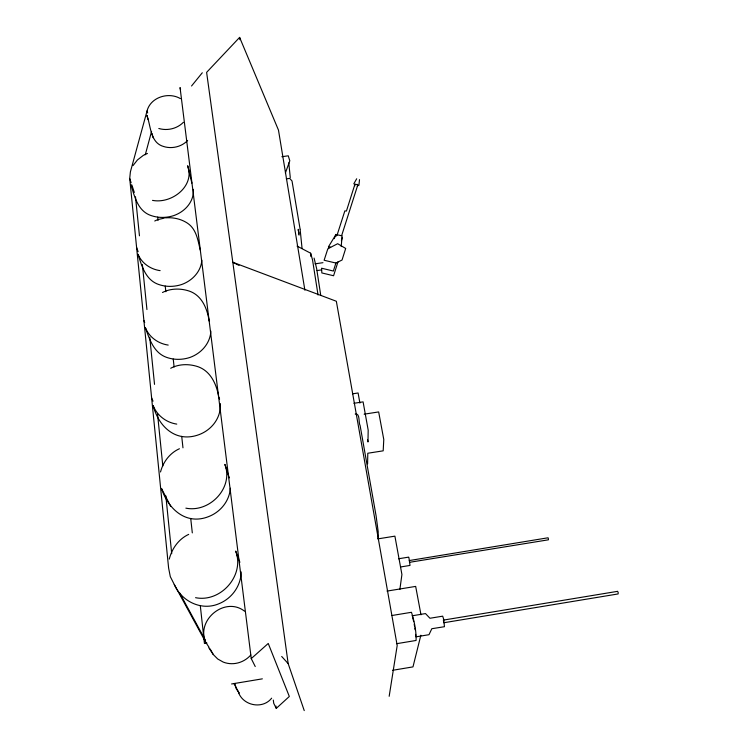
<?xml version="1.0" encoding="UTF-8"?>
<svg xmlns="http://www.w3.org/2000/svg" width="748" height="748" viewBox="0 0 748 748"><rect width="100%" height="100%" fill="white"/><g stroke="black" fill="none" stroke-linecap="round" stroke-linejoin="round"><path stroke-width="1.12" d="M302.052 248.364L300.126 229.337M367.605 463.928L367.792 453.241L383.182 450.829L383.78 439.525L378.666 411.933L364.145 414.177M378.161 538.672L378.198 531.744L376.122 515.998L360.134 425.649C358.283 422.545 360.386 413.074 355.216 414.046M415.682 636.772L415.654 634.369M209.019 647.263L205.625 642.111L174.275 584.478L170.31 576.652L168.609 567.994L129.713 178.482L130.386 171.9L147.085 110.835C150.619 97.09 168.768 91.667 180.408 98.633M341.21 246.56L342.107 235.901L335.983 234.461L328.494 246.728L328.587 248.663M358.9 185.364L359.507 179.623M399.871 589.452L401.919 574.501L394.897 536.148L377.834 538.887M389.175 696.295L397.188 645.524L336.338 301.257L232.806 262.268L239.023 265.409M341.387 240.968L342.163 237.686M356.684 178.772L353.804 183.821M420.862 635.23L412.98 666.889L392.522 670.311M145.299 154.714L151.582 131.368M335.908 263.053L324.127 260.248L327.83 248.775L337.666 243.708L345.698 248.458L342.042 260.033L335.908 263.053L333.365 271.038L321.556 268.214L321.855 272.945L333.58 275.75L337.993 261.828M341.621 235.695L357.722 185.205M336.974 235.452L344.847 210.899L346.436 211.03L354.954 184.148M169.272 559.111C171.853 548.621 178.753 538.943 188.702 534.381M160.521 471.979C163.083 461.993 169.899 452.97 179.427 448.744M285.39 172.975L289.803 160.783L288.261 155.808L281.865 156.715M334.244 238.649L335.983 234.461L336.058 236.256M133.032 165.579L137.445 159.941L143.336 155.369L147.431 153.471M191.544 85.992L202.297 72.771M271.655 698.174C262.95 709.282 244.203 706.056 238.799 693.265M304.894 290.205L278.471 130.105L239.612 37.4L206.616 72.369L288.167 663.616L304.24 710.6M273.31 700.072L273.731 703.316L276.274 708.384L289.326 696.472L268.242 643.458L251.253 658.595L255.236 666.533M183.372 122.326C177.108 128.721 167.346 131.012 158.81 128.488M170.703 368.259C179.146 363.771 189.431 363.724 198.351 366.829C210.665 371.391 216.359 384.023 218.603 396.103M162.494 292.487C170.722 288.242 180.661 288.186 189.338 291.112C202.054 295.544 207.233 308.793 209.178 321.051M154.752 221.006L157.688 219.603L164.279 218.136M396.636 643.691L416.075 640.466C416.402 631.247 414.336 621.214 411.465 612.294L392.092 615.482M231.59 683.971L262.352 678.847M206.916 643.046L204.438 643.458L200.305 605.73M412.036 615.81L425.5 613.584L429.95 618.259L442.685 616.165L443.639 619.064L444.452 626.702L431.811 628.722L428.997 634.697L416.627 636.744M443.788 622.747L618.119 593.94L618.213 592.687L617.624 591.331L443.349 620.111L443.658 621.167M387.006 591.088L415.673 586.404L420.984 614.819M398.516 558.775L408.642 557.129L408.913 557.699L410.016 565.432L401.003 566.9M409.502 562.318L548.387 539.813L548.452 539.037L548.069 537.784L409.268 560.551M353.944 403.284L363.098 401.872L368.184 430.128L367.979 441.993L367.586 439.777M352.654 393.813L358.096 392.981L359.91 403.088M317.096 270.561L321.659 269.888M314.973 263.857L322.958 262.679M286.316 178.866L289.691 178.379L292.019 180.979L300.07 228.972M165.467 217.864C173.153 217.229 180.923 218.865 187.411 223.138C196.509 229.168 197.902 240.417 200.286 250.169M314.076 258.097L316.628 268.513L320.714 295.189M328.494 246.728L330.625 247.223M152.517 200.371C171.563 204.129 195.209 186.196 187.655 165.738L191.881 183.129M160.128 270.636C150.582 269.299 141.699 263.305 138.015 254.226C141.699 265.914 145.608 279.976 158.567 284.446C166.009 287.054 174.088 286.961 181.568 284.549A30.06 25.956 -13.7 0 0 201.848 260.173M168.197 345.08C158.221 343.641 149.123 337.161 145.374 327.671C149.45 339.143 153.723 352.719 166.374 357.292C174.022 360.059 182.353 359.975 190.048 357.413A30.949 27.442 -16 0 0 210.852 331.112M176.762 424.107C166.318 422.545 156.996 415.523 153.181 405.603C158.679 427.005 176.21 443.096 199.024 434.644A31.921 29.05 -19.7 0 0 220.286 403.49M185.869 508.154C209.599 512.932 233.825 487.846 224.877 464.396L228.589 475.719A32.996 30.752 -26.3 0 1 229.309 477.888M195.565 597.689C220.744 602.748 244.998 575.418 235.676 551.08L238.808 559.289M297.078 246.101L310.644 253.207L312.533 259.893L318.04 294.974M244.521 611.163C225.054 596.053 195.948 619.886 205.625 642.111M208.814 647.796L213.245 654.509L217.705 658.979L223.222 662.083A25.105 24.03 -52.7 0 0 250.823 654.986M170.694 506.349L161.475 488.435C168.094 508.958 186 525.535 208.561 516.625A32.996 30.752 -26.3 0 0 230.375 488.21M174.275 584.478C181.483 601.27 201.38 611.144 218.706 603.823A34.258 32.491 -38.6 0 0 241.174 571.893M281.697 656.473L288.167 663.616M148.048 119.54L146.87 115.276C150.956 126.019 150.039 142.709 163.662 146.514A20.215 16.615 -10.3 0 0 187.617 140.456M210.141 648.974L213.245 654.509M234.189 684.037L239.126 693.078L236.2 688.628L234.881 683.42M179.595 592.855L205.335 640.148M151.629 397.973L153.022 401.18M143.897 320.49L144.701 322.556M136.594 247.448L138.109 251.693M129.713 178.482L131.124 182.774M131.835 184.924L134.313 192.432M131.068 184.887C134.5 196.705 137.941 211.254 151.19 215.592C158.445 218.061 166.28 217.967 173.564 215.676A29.228 24.581 -12.1 0 0 193.358 189.366M147.085 110.835L147.683 112.985M151.975 133.518L153.134 137.707M412.718 617.521L413.691 621.635M180.558 89.779L180.053 87.572L251.253 658.595M298.704 232.497L298.48 230.898M298.789 233.114L298.387 230.234M414.205 624.271L414.532 626.123M298.368 230.094C297.985 227.57 298.667 232.104 298.452 230.683M414.831 627.965L415.112 629.788M298.873 233.675L298.938 234.208L298.695 232.376M239.612 37.4L239.949 39.709M275.975 706.065L276.274 708.384M298.985 234.685L299.041 235.153M157.66 217.154L158.034 220.529M165.233 286.091L165.85 291.729M173.237 359.04L174.106 366.988M181.717 436.355L182.97 447.818M190.721 518.439L192.311 532.894M288.784 162.896L290.28 177.594M135.491 196.799L139.455 235.816M142.363 264.512L146.935 309.55M149.75 337.255L154.527 384.369M157.566 414.242L162.812 465.976M165.85 495.887L171.713 553.679M310.644 253.207L310.916 256.583M354.954 185.747A1.73 0.907 18.2 0 1 354.945 184.41A1.73 0.907 18.2 0 1 357.301 184.952A1.73 0.907 18.2 0 1 357.31 186.28M357.348 184.335A1.487 0.776 18.2 0 1 357.768 184.999M218.968 397.113A31.921 29.05 -19.7 0 1 219.575 399.198M236.948 555.521A34.258 32.491 -38.6 0 1 238.406 558.354M239.201 560.317A34.258 32.491 -38.6 0 1 239.874 562.328"/></g></svg>
